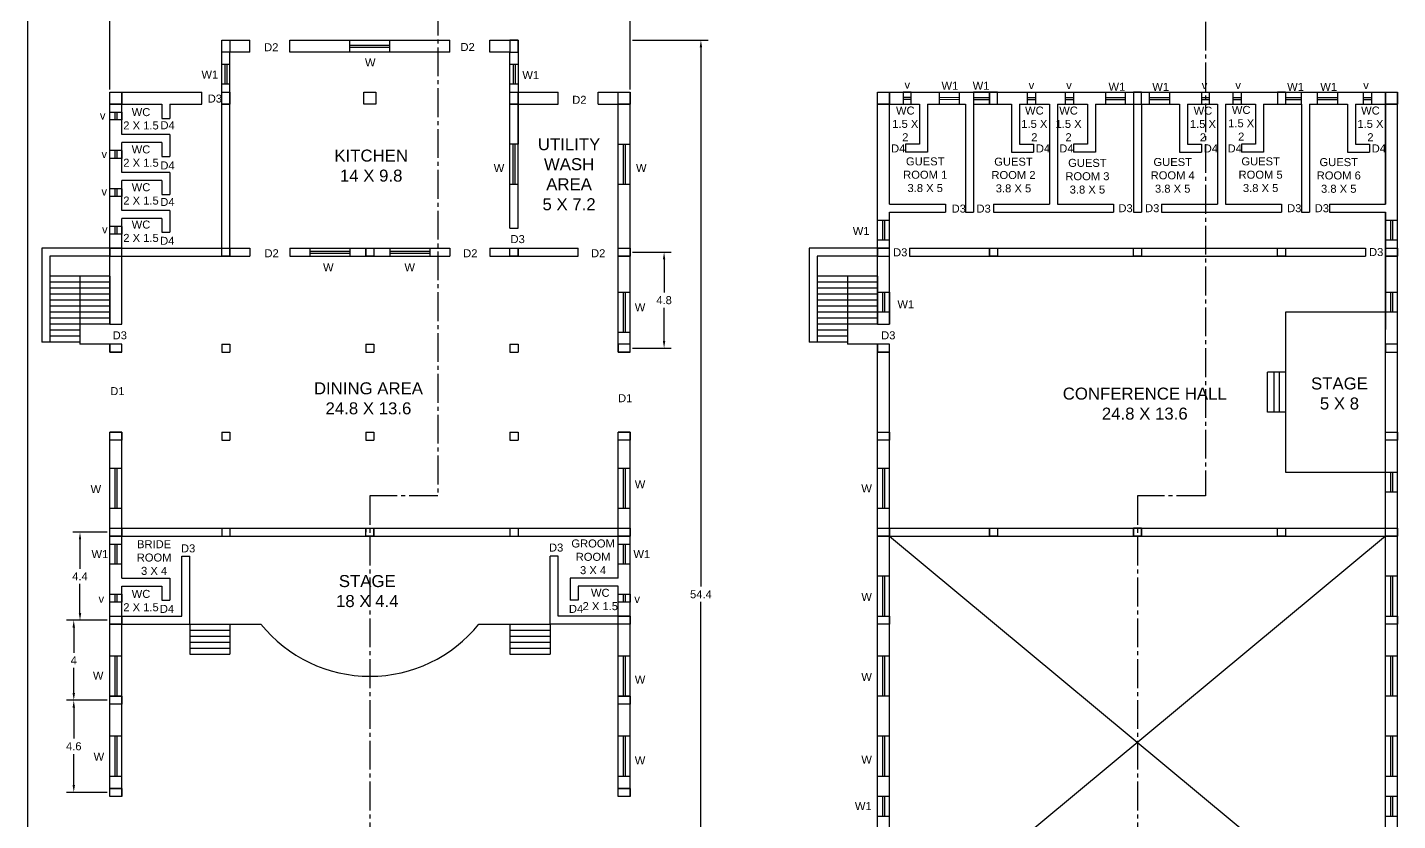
# Model space of a CAD drawing. Header units: centimetres. Extents: x 2.5 to 80.4, y 10.1 to 63.
# Drawn here: x 2.51 to 36.75, y 24.75 to 44.57 of the extents above; entities that cross this region are included whole.
import ezdxf

# ---------------------------------------------------------------- set-up
doc = ezdxf.new("R2010")
doc.units = ezdxf.units.CM
doc.linetypes.add('ACAD_ISO04W100', pattern=[30, 24, -3, 0, -3])
doc.styles.get("Standard").update_dxf_attribs({"font": 'arial.ttf', "height": 0.2})
doc.dimstyles.get("Standard").update_dxf_attribs({"dimtxt": 0.18, "dimasz": 0.18, "dimexe": 0.18, "dimexo": 0.0625, "dimgap": 0.09, "dimtad": 0, "dimtih": 1, "dimtoh": 1, "dimdec": 4, "dimzin": 0, "dimdsep": 46, "dimtxsty": 'Standard', "dimcen": 0.09, "dimadec": 0, "dimazin": 0, "dimtfac": 1, "dimtdec": 4, "dimtofl": 0, "dimtmove": 0, "dimatfit": 3, "dimfxl": 1, "dimtolj": 1, "dimtzin": 0, "dimarcsym": 0})

# ---------------------------------------------------------------- blocks, each defined once
blk = doc.blocks.new('*D17')
at = {"color": 0, "lineweight": -2, "transparency": 16777216}
for p, q in [((17.628, 44.252), (19.517, 44.252)), ((19.337, 44.072), (19.337, 30.594)), ((19.337, 16.732), (19.337, 30.21)), ((17.628, 16.552), (19.517, 16.552))]:
    blk.add_line(p, q, dxfattribs=at)
at = {"color": 0, "transparency": 16777216}
for points in [[(19.307, 44.072), (19.367, 44.072), (19.337, 44.252)], [(19.307, 16.732), (19.367, 16.732), (19.337, 16.552)]]:
    blk.add_solid(points, dxfattribs=at)
at = {"color": 0, "transparency": 16777216, "insert": (19.337, 30.402), "char_height": 0.2, "attachment_point": 5}
blk.add_mtext('\\A1;54.4', dxfattribs=at)
blk = doc.blocks.new('*D18')
at = {"color": 0, "lineweight": -2, "transparency": 16777216}
for p, q in [((4.566, 43.015), (4.566, 46.584)), ((17.566, 43.015), (17.566, 46.584)), ((4.746, 46.404), (10.715, 46.404)), ((17.386, 46.404), (11.417, 46.404))]:
    blk.add_line(p, q, dxfattribs=at)
at = {"color": 0, "transparency": 16777216}
for points in [[(4.746, 46.434), (4.746, 46.374), (4.566, 46.404)], [(17.386, 46.434), (17.386, 46.374), (17.566, 46.404)]]:
    blk.add_solid(points, dxfattribs=at)
at = {"color": 0, "transparency": 16777216, "insert": (11.066, 46.404), "char_height": 0.2, "attachment_point": 5}
blk.add_mtext('\\A1;25.4', dxfattribs=at)
blk = doc.blocks.new('*D26')
at = {"color": 0, "lineweight": -2, "transparency": 16777216}
for p, q in [((4.503, 31.952), (3.641, 31.952)), ((3.821, 31.772), (3.821, 31.042)), ((3.821, 29.932), (3.821, 30.662)), ((4.503, 29.752), (3.641, 29.752))]:
    blk.add_line(p, q, dxfattribs=at)
at = {"color": 0, "transparency": 16777216}
for points in [[(3.791, 31.772), (3.851, 31.772), (3.821, 31.952)], [(3.791, 29.932), (3.851, 29.932), (3.821, 29.752)]]:
    blk.add_solid(points, dxfattribs=at)
at = {"color": 0, "transparency": 16777216, "insert": (3.821, 30.852), "char_height": 0.2, "attachment_point": 5}
blk.add_mtext('\\A1;4.4', dxfattribs=at)
blk = doc.blocks.new('*D27')
at = {"color": 0, "lineweight": -2, "transparency": 16777216}
for p, q in [((4.503, 27.752), (3.485, 27.752)), ((3.665, 27.572), (3.665, 26.794)), ((3.665, 25.632), (3.665, 26.41)), ((4.503, 25.452), (3.485, 25.452))]:
    blk.add_line(p, q, dxfattribs=at)
at = {"color": 0, "transparency": 16777216}
for points in [[(3.635, 27.572), (3.695, 27.572), (3.665, 27.752)], [(3.635, 25.632), (3.695, 25.632), (3.665, 25.452)]]:
    blk.add_solid(points, dxfattribs=at)
at = {"color": 0, "transparency": 16777216, "insert": (3.665, 26.602), "char_height": 0.2, "attachment_point": 5}
blk.add_mtext('\\A1;4.6', dxfattribs=at)
blk = doc.blocks.new('*D28')
at = {"color": 0, "lineweight": -2, "transparency": 16777216}
for p, q in [((4.503, 29.752), (3.485, 29.752)), ((3.665, 29.572), (3.665, 28.942)), ((3.665, 27.932), (3.665, 28.562)), ((4.503, 27.752), (3.485, 27.752))]:
    blk.add_line(p, q, dxfattribs=at)
at = {"color": 0, "transparency": 16777216}
for points in [[(3.635, 29.572), (3.695, 29.572), (3.665, 29.752)], [(3.635, 27.932), (3.695, 27.932), (3.665, 27.752)]]:
    blk.add_solid(points, dxfattribs=at)
at = {"color": 0, "transparency": 16777216, "insert": (3.665, 28.752), "char_height": 0.2, "attachment_point": 5}
blk.add_mtext('\\A1;4', dxfattribs=at)
blk = doc.blocks.new('*D31')
at = {"color": 0, "lineweight": -2, "transparency": 16777216}
for p, q in [((17.628, 38.952), (18.596, 38.952)), ((18.416, 38.772), (18.416, 37.944)), ((18.416, 36.732), (18.416, 37.56)), ((17.628, 36.552), (18.596, 36.552))]:
    blk.add_line(p, q, dxfattribs=at)
at = {"color": 0, "transparency": 16777216}
for points in [[(18.386, 38.772), (18.446, 38.772), (18.416, 38.952)], [(18.386, 36.732), (18.446, 36.732), (18.416, 36.552)]]:
    blk.add_solid(points, dxfattribs=at)
at = {"color": 0, "transparency": 16777216, "insert": (18.416, 37.752), "char_height": 0.2, "attachment_point": 5}
blk.add_mtext('\\A1;4.8', dxfattribs=at)

msp = doc.modelspace()

# ---------------------------------------------------------------- linework, layer by layer
for p, q in [((2.50677, 62.99588), (2.50677, 10.09588)), ((7.36596, 42.9521), (7.36596, 44.2521)), ((7.36596, 44.2521), (8.06596, 44.2521)), ((8.06596, 43.9521), (8.06596, 44.2521)), ((9.06596, 43.9521), (9.06596, 44.2521)), ((9.06596, 44.2521), (13.06596, 44.2521)), ((10.56596, 43.9521), (10.56596, 44.2521)), ((11.56596, 43.9521), (11.56596, 44.2521)), ((13.06596, 43.9521), (13.06596, 44.2521)), ((14.06596, 43.9521), (14.06596, 44.2521)), ((14.06596, 44.2521), (14.76596, 44.2521)), ((14.76596, 44.2521), (14.76596, 42.9521)), ((7.56596, 42.9521), (7.56596, 43.9521)), ((8.06596, 43.9521), (7.56596, 43.9521)), ((13.06596, 43.9521), (9.06596, 43.9521)), ((10.56596, 44.1271), (11.56596, 44.1271)), ((10.56596, 44.0771), (11.56596, 44.0771)), ((14.56596, 43.9521), (14.06596, 43.9521)), ((14.56596, 42.9521), (14.56596, 43.9521)), ((7.36596, 43.6521), (7.56596, 43.6521)), ((7.44096, 43.6521), (7.44096, 43.1521)), ((7.49096, 43.6521), (7.49096, 43.1521)), ((14.56596, 43.6521), (14.76596, 43.6521)), ((14.64096, 43.6521), (14.64096, 43.1521)), ((14.69095, 43.6521), (14.69095, 43.1521)), ((7.56596, 43.1521), (7.36596, 43.1521)), ((14.76596, 43.1521), (14.56596, 43.1521)), ((4.56596, 42.9521), (6.86596, 42.9521)), ((4.56596, 39.0521), (4.56596, 42.9521)), ((4.86596, 41.89739), (4.86596, 42.9521)), ((6.86596, 42.6521), (6.86596, 42.9521)), ((7.36596, 38.8521), (7.36596, 42.9521)), ((7.36596, 42.9521), (7.56596, 42.9521)), ((7.56596, 38.8521), (7.56596, 42.9521)), ((14.56596, 42.9521), (15.76596, 42.9521)), ((14.56596, 39.5521), (14.56596, 42.9521)), ((14.76596, 39.5521), (14.76596, 42.9521)), ((15.76596, 42.6521), (15.76596, 42.9521)), ((16.76596, 42.6521), (16.76596, 42.9521)), ((16.76596, 42.9521), (17.56596, 42.9521)), ((17.26596, 39.0521), (17.26596, 42.9521)), ((17.56596, 39.0521), (17.56596, 42.9521)), ((23.74536, 37.1521), (23.74536, 42.9521)), ((23.74536, 42.9521), (36.74536, 42.9521)), ((24.04536, 40.1521), (24.04536, 42.96307)), ((24.59237, 42.9521), (24.39238, 42.95373)), ((24.39238, 42.95373), (24.39238, 42.6521)), ((24.39248, 42.82791), (24.59237, 42.8271)), ((24.59237, 42.6521), (24.59237, 42.9521)), ((25.29536, 42.6521), (25.29536, 42.9521)), ((25.29536, 42.82425), (25.79536, 42.82222)), ((25.79536, 42.6521), (25.79536, 42.9521)), ((26.14536, 42.82222), (26.54536, 42.82222)), ((27.49536, 42.6521), (27.49536, 42.9521)), ((27.49536, 42.9521), (27.69536, 42.9521)), ((27.49536, 42.82222), (27.69536, 42.82222)), ((27.69536, 42.9521), (27.69536, 42.6521)), ((28.44536, 42.6521), (28.44536, 42.9521)), ((28.44536, 42.82222), (28.64536, 42.82222)), ((28.64536, 42.9521), (28.64536, 42.6521)), ((29.44536, 42.9521), (29.44536, 42.6521)), ((29.44536, 42.82222), (29.94536, 42.82222)), ((29.94536, 42.6521), (29.94536, 42.9521)), ((30.54572, 42.6521), (30.54572, 42.9521)), ((30.54572, 42.82222), (31.04575, 42.82222)), ((31.04575, 42.9521), (31.04575, 42.6521)), ((31.84289, 42.9521), (31.84289, 42.6521)), ((31.84289, 42.82222), (32.0458, 42.82222)), ((32.0458, 42.6521), (32.0458, 42.9521)), ((32.64043, 42.6521), (32.64043, 42.9521)), ((32.64043, 42.82222), (32.83991, 42.82222)), ((32.83991, 42.9521), (32.83991, 42.6521)), ((33.94536, 42.82222), (34.34536, 42.82222)), ((34.34536, 42.6521), (34.34536, 42.9521)), ((34.74482, 42.6521), (34.74482, 42.9521)), ((34.74482, 42.82222), (35.2438, 42.82222)), ((35.2438, 42.9521), (35.2438, 42.6521)), ((35.89364, 42.6521), (35.89364, 42.9521)), ((35.89364, 42.82222), (36.09091, 42.82222)), ((36.09091, 42.9521), (36.09091, 42.6521)), ((36.44536, 42.9521), (36.44536, 40.1521)), ((36.44536, 40.1521), (36.44536, 42.9521)), ((36.74536, 32.0521), (36.74536, 42.9521)), ((4.56596, 42.6521), (5.86596, 42.6521)), ((4.86596, 42.6521), (5.86596, 42.6521)), ((5.86596, 42.6521), (5.86596, 42.29739)), ((6.06596, 42.6521), (6.06596, 42.29739)), ((6.06596, 42.6521), (6.86596, 42.6521)), ((7.36596, 42.6521), (7.56596, 42.6521)), ((14.56596, 42.6521), (15.76596, 42.6521)), ((14.76596, 42.6521), (14.76596, 41.6521)), ((16.76596, 42.6521), (17.56596, 42.6521)), ((23.74536, 42.6521), (24.79536, 42.6521)), ((24.39228, 42.77792), (24.59237, 42.7771)), ((24.79536, 42.6521), (24.79536, 41.6521)), ((24.99536, 42.6521), (24.99536, 41.4521)), ((24.99536, 42.6521), (25.94536, 42.6521)), ((25.29536, 42.77425), (25.79516, 42.77222)), ((25.94536, 42.6521), (25.94536, 39.9521)), ((26.14536, 42.77222), (26.54536, 42.77222)), ((26.14536, 42.6521), (26.14536, 39.9521)), ((26.14536, 42.6521), (27.09536, 42.6521)), ((27.09536, 42.6521), (27.09536, 41.4521)), ((27.29536, 42.6521), (27.29536, 41.6521)), ((27.29536, 42.6521), (28.04536, 42.6521)), ((27.49536, 42.77222), (27.69536, 42.77222)), ((28.04536, 42.6521), (28.04536, 40.1521)), ((28.24536, 42.6521), (28.24536, 40.1521)), ((28.24536, 42.6521), (28.99536, 42.6521)), ((28.44536, 42.77222), (28.64536, 42.77222)), ((28.99536, 42.6521), (28.99536, 41.6521)), ((29.19536, 42.6521), (29.19536, 41.4521)), ((29.19536, 42.6521), (30.14536, 42.6521)), ((29.44536, 42.77222), (29.94536, 42.77222)), ((30.14536, 42.6521), (30.14536, 39.9521)), ((30.34536, 42.6521), (30.34536, 39.9521)), ((30.34536, 42.6521), (31.29536, 42.6521)), ((30.54572, 42.77222), (31.04575, 42.77222)), ((31.29536, 42.6521), (31.29536, 41.4521)), ((31.49536, 42.6521), (31.49536, 41.6521)), ((31.49536, 42.6521), (32.24536, 42.6521)), ((31.84289, 42.77222), (32.0458, 42.77222)), ((32.24536, 42.6521), (32.24536, 40.1521)), ((32.44536, 42.6521), (32.44536, 40.1521)), ((32.44536, 42.6521), (33.19536, 42.6521)), ((32.64043, 42.77222), (32.83991, 42.77222)), ((33.19536, 42.6521), (33.19536, 41.6521)), ((33.39536, 42.6521), (33.39536, 41.4521)), ((33.39536, 42.6521), (34.34536, 42.6521)), ((33.94536, 42.77222), (34.34536, 42.77222)), ((34.34536, 42.6521), (34.34536, 39.9521)), ((34.54536, 42.6521), (34.54536, 39.9521)), ((34.54536, 42.6521), (35.49536, 42.6521)), ((34.74482, 42.77222), (35.2438, 42.77222)), ((35.49536, 42.6521), (35.49536, 41.4521)), ((35.69536, 42.6521), (35.69536, 41.6521)), ((35.69536, 42.6521), (36.74536, 42.6521)), ((35.89364, 42.77222), (36.09091, 42.77222)), ((4.56596, 42.4521), (4.86596, 42.4521)), ((4.86596, 42.25643), (4.56596, 42.25643)), ((4.69096, 42.4521), (4.69096, 42.25643)), ((4.74096, 42.4521), (4.74096, 42.25643)), ((4.86596, 42.4521), (4.86596, 42.25643)), ((5.86596, 42.29739), (6.06596, 42.29739)), ((6.06596, 41.89739), (4.86596, 41.89739)), ((6.06596, 41.89739), (6.06596, 41.34739)), ((4.86596, 41.49319), (4.56596, 41.49319)), ((4.69096, 41.49319), (4.69096, 41.29752)), ((4.74096, 41.49319), (4.74096, 41.29752)), ((5.86596, 41.69739), (4.86596, 41.69739)), ((4.86596, 40.94739), (4.86596, 41.69739)), ((4.86596, 41.49319), (4.86596, 41.29752)), ((5.86596, 41.69739), (5.86596, 41.34739)), ((14.76596, 41.6521), (14.56596, 41.6521)), ((14.64256, 40.65207), (14.64096, 41.65206)), ((14.69256, 40.65215), (14.69095, 41.65214)), ((17.26596, 41.65211), (17.56596, 41.65211)), ((17.39096, 41.65211), (17.39096, 40.65211)), ((17.44096, 41.65211), (17.44096, 40.65211)), ((24.79536, 41.6521), (24.44536, 41.6521)), ((24.44536, 41.6521), (24.44536, 41.4521)), ((24.99536, 41.4521), (24.44536, 41.4521)), ((27.09536, 41.4521), (27.64536, 41.4521)), ((27.29536, 41.6521), (27.64536, 41.6521)), ((27.64536, 41.6521), (27.64536, 41.4521)), ((28.99536, 41.6521), (28.64536, 41.6521)), ((28.64536, 41.6521), (28.64536, 41.4521)), ((29.19536, 41.4521), (28.64536, 41.4521)), ((31.29536, 41.4521), (31.84536, 41.4521)), ((31.49536, 41.6521), (31.84536, 41.6521)), ((31.84536, 41.6521), (31.84536, 41.4521)), ((33.19536, 41.6521), (32.84536, 41.6521)), ((32.84536, 41.6521), (32.84536, 41.4521)), ((33.39536, 41.4521), (32.84536, 41.4521)), ((35.49536, 41.4521), (36.04536, 41.4521)), ((35.69536, 41.6521), (36.04536, 41.6521)), ((36.04536, 41.6521), (36.04536, 41.4521)), ((4.86596, 41.29752), (4.56596, 41.29752)), ((5.86596, 41.34739), (6.06596, 41.34739)), ((6.06596, 40.94739), (4.86596, 40.94739)), ((5.86596, 40.74739), (4.86596, 40.74739)), ((4.86596, 39.99739), (4.86596, 40.74739)), ((5.86596, 40.74739), (5.86596, 40.39739)), ((6.06596, 40.94739), (6.06596, 40.39739)), ((4.86596, 40.53991), (4.56596, 40.53991)), ((4.69096, 40.53991), (4.69096, 40.34423)), ((4.74096, 40.53991), (4.74096, 40.34423)), ((4.86596, 40.53991), (4.86596, 40.34423)), ((14.56916, 40.65211), (14.76596, 40.65211)), ((17.26596, 40.65211), (17.56596, 40.65211)), ((4.86596, 40.34423), (4.56596, 40.34423)), ((5.86596, 40.39739), (6.06596, 40.39739)), ((24.04536, 40.1521), (25.44536, 40.1521)), ((25.44536, 40.1521), (25.44536, 39.9521)), ((26.64536, 40.1521), (26.64536, 39.9521)), ((26.64536, 40.1521), (28.04536, 40.1521)), ((28.24536, 40.1521), (29.64536, 40.1521)), ((29.64536, 40.1521), (29.64536, 39.9521)), ((30.34536, 40.1521), (30.34536, 40.1521)), ((30.84536, 40.1521), (32.24536, 40.1521)), ((30.84536, 40.1521), (30.84536, 39.9521)), ((32.44536, 40.1521), (33.84536, 40.1521)), ((33.84536, 40.1521), (33.84536, 39.9521)), ((35.04536, 40.1521), (36.44536, 40.1521)), ((35.04536, 40.1521), (35.04536, 39.9521)), ((6.06596, 39.99739), (4.86596, 39.99739)), ((4.86596, 39.0521), (4.86596, 39.79739)), ((5.86596, 39.79739), (4.86596, 39.79739)), ((5.86596, 39.79739), (5.86596, 39.4521)), ((6.06596, 39.99739), (6.06596, 39.4521)), ((23.74536, 39.75549), (24.04536, 39.75549)), ((23.87036, 39.75549), (23.87036, 39.25549)), ((23.92036, 39.75549), (23.92036, 39.25549)), ((24.04536, 37.1521), (24.04536, 39.9521)), ((24.04536, 39.9521), (25.44536, 39.9521)), ((25.94536, 39.9521), (26.14536, 39.9521)), ((26.64536, 39.9521), (29.64536, 39.9521)), ((30.14536, 39.9521), (30.34536, 39.9521)), ((30.84536, 39.9521), (33.84536, 39.9521)), ((34.34536, 39.9521), (34.54536, 39.9521)), ((35.04536, 39.9521), (36.44536, 39.9521)), ((36.44536, 32.0521), (36.44536, 39.9521)), ((36.44536, 39.9521), (36.44536, 37.02234)), ((36.44536, 39.75549), (36.74536, 39.75549)), ((36.57036, 39.75549), (36.57036, 39.25549)), ((36.62036, 39.75549), (36.62036, 39.25549)), ((4.86596, 39.59473), (4.56596, 39.59473)), ((4.86596, 39.39906), (4.56596, 39.39906)), ((4.69096, 39.59473), (4.69096, 39.39906)), ((4.74096, 39.59473), (4.74096, 39.39906)), ((4.86596, 39.59473), (4.86596, 39.39906)), ((5.86596, 39.4521), (6.06596, 39.4521)), ((14.56596, 39.5521), (14.76596, 39.5521)), ((4.56596, 39.0521), (2.86596, 39.0521)), ((2.86596, 39.0521), (2.86596, 36.7021)), ((4.56596, 39.0521), (8.06596, 39.0521)), ((4.56596, 37.1521), (4.56596, 39.0521)), ((4.86596, 37.1521), (4.86596, 39.0521)), ((8.06596, 39.0521), (8.06596, 38.8521)), ((9.06596, 39.0521), (9.06596, 38.8521)), ((9.06596, 39.0521), (13.06596, 39.0521)), ((9.56596, 39.0521), (9.56596, 38.8521)), ((10.56596, 39.0521), (10.56596, 38.8521)), ((10.96596, 39.0521), (10.96596, 38.8521)), ((11.16596, 39.0521), (11.16596, 38.8521)), ((11.56596, 39.0521), (11.56596, 38.8521)), ((12.56596, 39.0521), (12.56596, 38.8521)), ((13.06596, 39.0521), (13.06596, 38.8521)), ((14.06596, 39.0521), (14.06596, 38.8521)), ((14.06596, 39.0521), (16.26596, 39.0521)), ((14.56596, 38.8521), (14.56596, 39.0521)), ((14.76596, 38.8521), (14.76596, 39.0521)), ((16.26596, 38.8521), (16.26596, 39.0521)), ((17.26596, 36.4521), (17.26596, 39.0521)), ((17.26596, 39.0521), (17.56596, 39.0521)), ((17.56596, 36.4521), (17.56596, 39.0521)), ((23.74536, 39.0521), (22.04536, 39.0521)), ((22.04536, 39.0521), (22.04536, 36.7021)), ((24.04536, 39.25549), (23.74536, 39.25549)), ((23.74536, 39.0521), (24.04536, 39.0521)), ((23.74536, 37.1521), (23.74536, 39.0521)), ((24.04536, 39.0521), (24.04536, 39.25549)), ((24.04536, 37.1521), (24.04536, 39.0521)), ((24.54536, 39.0521), (24.54536, 38.8521)), ((24.54536, 39.0521), (35.94536, 39.0521)), ((26.54536, 39.0521), (26.54536, 38.8521)), ((26.74536, 39.0521), (26.74536, 38.8521)), ((30.14536, 38.8521), (30.14536, 39.0521)), ((30.14536, 39.0521), (30.34536, 39.0521)), ((30.34536, 39.0521), (30.34537, 38.8521)), ((35.94536, 39.0521), (35.94536, 38.8521)), ((36.74536, 39.25549), (36.44536, 39.25549)), ((36.44536, 39.0521), (36.74536, 39.0521)), ((4.56596, 38.8521), (3.06596, 38.8521)), ((3.06596, 38.8521), (3.06596, 36.7021)), ((4.56596, 38.8521), (8.06596, 38.8521)), ((4.56596, 38.8521), (4.56596, 38.8521)), ((9.06596, 38.8521), (13.06596, 38.8521)), ((9.56596, 38.9771), (10.56596, 38.9771)), ((9.56596, 38.9271), (10.56596, 38.9271)), ((11.56596, 38.9771), (12.56596, 38.9771)), ((11.56596, 38.9271), (12.56596, 38.9271)), ((14.06596, 38.8521), (16.26596, 38.8521)), ((17.26596, 38.8521), (17.56596, 38.8521)), ((23.74536, 38.8521), (22.24536, 38.8521)), ((22.24536, 38.8521), (22.24536, 36.7021)), ((23.74536, 38.8521), (24.04536, 38.8521)), ((23.74536, 38.8521), (23.74536, 38.8521)), ((24.54536, 38.8521), (35.94536, 38.8521)), ((36.44536, 38.8521), (36.74536, 38.8521)), ((4.56596, 38.3521), (3.06596, 38.3521)), ((3.81596, 38.3521), (3.81596, 36.7021)), ((4.56596, 38.3521), (4.56596, 37.1521)), ((23.74536, 38.3521), (22.24536, 38.3521)), ((22.99536, 38.3521), (22.99536, 36.7021)), ((23.74536, 38.3521), (23.74536, 37.1521)), ((4.56596, 38.2021), (3.06596, 38.2021)), ((4.56596, 38.0521), (3.06596, 38.0521)), ((23.74536, 38.2021), (22.24536, 38.2021)), ((23.74536, 38.0521), (22.24536, 38.0521)), ((4.56596, 37.9021), (3.06596, 37.9021)), ((4.56596, 37.7521), (3.06596, 37.7521)), ((17.26596, 37.9521), (17.56596, 37.9521)), ((17.39096, 37.9521), (17.39096, 36.9521)), ((17.44096, 37.9521), (17.44096, 36.9521)), ((23.74536, 37.9021), (22.24536, 37.9021)), ((23.74536, 37.7521), (22.24536, 37.7521)), ((23.74536, 37.9521), (24.04536, 37.9521)), ((23.87036, 37.9521), (23.87036, 37.4521)), ((23.92036, 37.9521), (23.92036, 37.4521)), ((24.04536, 37.9521), (24.04536, 37.1521)), ((36.44536, 37.9521), (36.74536, 37.9521)), ((36.57036, 37.9521), (36.57036, 37.4521)), ((36.62036, 37.9521), (36.62036, 37.4521)), ((4.56596, 37.6021), (3.06596, 37.6021)), ((4.56596, 37.4521), (3.06596, 37.4521)), ((23.74536, 37.6021), (22.24536, 37.6021)), ((23.74536, 37.4521), (22.24536, 37.4521)), ((24.04536, 37.4521), (23.74536, 37.4521)), ((36.74536, 37.4521), (33.94536, 37.4521)), ((33.94536, 37.4521), (33.94536, 33.4521)), ((36.74536, 37.4521), (36.44536, 37.4521)), ((4.56596, 37.3021), (3.06596, 37.3021)), ((4.56596, 37.1521), (3.06596, 37.1521)), ((3.81596, 37.0021), (3.06596, 37.0021)), ((4.56596, 37.1521), (4.86596, 37.1521)), ((23.74536, 37.3021), (22.24536, 37.3021)), ((23.74536, 37.1521), (22.24536, 37.1521)), ((22.99536, 37.0021), (22.24536, 37.0021)), ((23.74536, 37.1521), (24.04536, 37.1521)), ((3.81596, 36.7021), (2.86596, 36.7021)), ((3.81596, 36.8521), (3.06596, 36.8521)), ((3.81596, 36.7021), (3.81596, 36.6521)), ((4.56596, 36.6521), (3.81596, 36.6521)), ((4.56596, 36.4521), (4.56596, 36.6521)), ((4.86596, 36.4521), (4.86596, 36.6521)), ((17.26596, 36.9521), (17.56596, 36.9521)), ((22.99536, 36.7021), (22.04536, 36.7021)), ((22.99536, 36.8521), (22.24536, 36.8521)), ((22.99536, 36.7021), (22.99536, 36.6521)), ((23.74536, 36.6521), (22.99536, 36.6521)), ((23.74536, 32.0521), (23.74536, 36.6521)), ((23.74536, 36.4521), (23.74536, 36.6521)), ((24.04536, 32.0521), (24.04536, 36.6521)), ((24.04536, 36.4521), (24.04536, 36.6521)), ((4.86596, 36.4521), (4.56596, 36.4521)), ((17.56596, 36.4521), (17.26596, 36.4521)), ((24.04536, 36.4521), (23.74536, 36.4521)), ((33.94536, 35.9521), (33.49847, 35.9521)), ((33.49847, 34.9521), (33.49847, 35.9521)), ((33.64882, 35.9521), (33.64882, 34.9521)), ((33.79536, 34.9521), (33.79536, 35.9521)), ((33.94536, 34.9521), (33.49847, 34.9521)), ((4.56596, 32.0521), (4.56596, 34.4521)), ((4.86596, 34.4521), (4.56596, 34.4521)), ((4.86596, 32.0521), (4.86596, 34.4521)), ((17.26596, 32.0521), (17.26596, 34.4521)), ((17.56596, 34.4521), (17.26596, 34.4521)), ((17.56596, 32.0521), (17.56596, 34.4521)), ((4.56596, 33.5521), (4.86596, 33.5521)), ((4.69096, 33.5521), (4.69096, 32.5521)), ((4.74096, 33.5521), (4.74096, 32.5521)), ((17.26596, 33.5521), (17.56596, 33.5521)), ((17.39096, 33.5521), (17.39096, 32.5521)), ((17.44096, 33.5521), (17.44096, 32.5521)), ((23.74536, 33.5521), (24.04536, 33.5521)), ((23.87036, 33.5521), (23.87036, 32.5521)), ((23.92036, 33.5521), (23.92036, 32.5521)), ((33.94536, 33.4521), (36.74536, 33.4521)), ((36.44536, 33.4521), (36.74536, 33.4521)), ((36.57036, 33.4521), (36.57036, 32.9521)), ((36.62036, 33.4521), (36.62036, 32.9521)), ((36.74536, 32.9521), (36.44536, 32.9521)), ((4.56596, 32.5521), (4.86596, 32.5521)), ((17.26596, 32.5521), (17.56596, 32.5521)), ((23.74536, 32.5521), (24.04536, 32.5521)), ((4.56596, 32.0521), (17.56596, 32.0521)), ((4.56596, 25.3521), (4.56596, 32.0521)), ((4.56596, 31.8521), (17.56596, 31.8521)), ((4.86596, 30.8021), (4.86596, 32.0521)), ((10.96596, 31.8521), (10.96596, 32.0521)), ((11.16596, 31.8521), (11.16596, 32.0521)), ((17.26596, 30.8021), (17.26596, 32.0521)), ((17.56596, 25.3521), (17.56596, 32.0521)), ((23.74536, 25.3521), (23.74536, 32.0521)), ((23.74536, 32.0521), (36.74536, 32.0521)), ((23.74536, 31.8521), (36.74536, 31.8521)), ((24.04536, 25.3521), (24.04536, 32.0521)), ((24.04536, 31.8521), (36.44536, 21.5521)), ((36.44536, 31.8521), (24.04536, 21.5521)), ((26.54536, 32.0521), (26.54536, 31.8521)), ((26.74536, 32.0521), (26.74536, 31.8521)), ((30.14536, 32.0521), (30.14536, 31.8521)), ((30.3454, 32.0521), (30.14536, 32.0521)), ((30.14536, 31.8521), (30.3454, 31.8521)), ((30.3454, 31.8521), (30.3454, 32.0521)), ((36.44536, 25.3521), (36.44536, 32.0521)), ((36.74536, 25.3521), (36.74536, 32.0521)), ((4.56596, 31.6521), (4.86596, 31.6521)), ((4.69096, 31.6521), (4.69096, 31.1521)), ((4.74096, 31.6521), (4.74096, 31.1521)), ((17.26596, 31.6521), (17.56596, 31.6521)), ((17.39096, 31.6521), (17.39096, 31.1521)), ((17.44096, 31.6521), (17.44096, 31.1521)), ((6.36596, 29.8521), (6.36596, 31.3521)), ((6.36596, 31.3521), (6.56596, 31.3521)), ((6.56596, 29.6521), (6.56596, 31.3521)), ((15.56596, 29.6521), (15.56596, 31.3521)), ((15.76596, 31.3521), (15.56596, 31.3521)), ((15.76596, 29.8521), (15.76596, 31.3521)), ((4.86596, 31.1521), (4.56596, 31.1521)), ((17.56596, 31.1521), (17.26596, 31.1521)), ((24.04536, 30.8521), (23.74536, 30.8521)), ((23.87036, 30.8521), (23.87036, 29.8521)), ((23.92036, 30.8521), (23.92036, 29.8521)), ((36.74536, 30.8521), (36.44536, 30.8521)), ((36.57036, 30.8521), (36.57036, 29.8521)), ((36.62036, 30.8521), (36.62036, 29.8521)), ((4.86596, 30.8021), (6.06596, 30.8021)), ((4.86596, 25.3521), (4.86596, 30.6021)), ((4.86596, 29.8521), (4.86596, 30.6021)), ((4.86596, 30.6021), (5.86596, 30.6021)), ((5.86596, 30.6021), (5.86596, 30.2521)), ((6.06596, 30.8021), (6.06596, 30.2521)), ((17.26596, 30.8021), (16.06596, 30.8021)), ((16.06596, 30.8021), (16.06596, 30.2521)), ((17.26596, 30.6021), (16.26596, 30.6021)), ((16.26596, 30.6021), (16.26596, 30.2521)), ((17.26596, 25.3521), (17.26596, 30.6021)), ((17.26596, 29.8521), (17.26596, 30.6021)), ((4.56596, 30.40183), (4.86596, 30.40183)), ((4.86596, 30.20616), (4.56596, 30.20616)), ((4.69096, 30.40183), (4.69096, 30.20616)), ((4.74096, 30.40183), (4.74096, 30.20616)), ((4.86596, 30.40183), (4.86596, 30.20616)), ((5.86596, 30.2521), (6.06596, 30.2521)), ((16.26596, 30.2521), (16.06596, 30.2521)), ((17.26596, 30.40183), (17.56596, 30.40183)), ((17.56596, 30.20616), (17.26596, 30.20616)), ((17.39096, 30.40183), (17.39096, 30.20616)), ((17.44096, 30.40183), (17.44096, 30.20616)), ((17.56596, 30.40183), (17.56596, 30.20616)), ((4.56596, 29.8521), (6.36596, 29.8521)), ((17.56596, 29.8521), (15.76596, 29.8521)), ((23.74536, 29.8521), (24.04536, 29.8521)), ((36.44536, 29.8521), (36.74536, 29.8521)), ((4.56596, 29.6521), (6.56596, 29.6521)), ((6.56596, 29.6521), (8.34382, 29.6521)), ((6.56596, 29.6521), (6.56596, 28.9021)), ((6.56596, 29.5021), (7.56596, 29.5021)), ((7.56596, 29.6521), (7.56596, 28.9021)), ((13.78809, 29.6521), (15.56596, 29.6521)), ((14.56596, 29.6521), (14.56596, 28.9021)), ((14.56596, 29.5021), (15.56596, 29.5021)), ((17.56596, 29.6521), (15.56596, 29.6521)), ((15.56596, 29.6521), (15.56596, 28.9021)), ((6.56596, 29.3521), (7.56596, 29.3521)), ((6.56596, 29.2021), (7.56596, 29.2021)), ((14.56596, 29.3521), (15.56596, 29.3521)), ((14.56596, 29.2021), (15.56596, 29.2021)), ((4.86596, 28.8521), (4.56596, 28.8521)), ((4.69096, 28.8521), (4.69096, 27.8521)), ((4.74096, 28.8521), (4.74096, 27.8521)), ((6.56596, 29.0521), (7.56596, 29.0521)), ((6.56596, 28.9021), (7.56596, 28.9021)), ((14.56596, 29.0521), (15.56596, 29.0521)), ((14.56596, 28.9021), (15.56596, 28.9021)), ((17.56596, 28.8521), (17.26596, 28.8521)), ((17.39096, 28.8521), (17.39096, 27.8521)), ((17.44096, 28.8521), (17.44096, 27.8521)), ((24.04536, 28.8521), (23.74536, 28.8521)), ((23.87036, 28.8521), (23.87036, 27.8521)), ((23.92036, 28.8521), (23.92036, 27.8521)), ((36.74536, 28.8521), (36.44536, 28.8521)), ((36.57036, 28.8521), (36.57036, 27.8521)), ((36.62036, 28.8521), (36.62036, 27.8521)), ((4.86596, 27.8521), (4.56596, 27.8521)), ((17.56596, 27.8521), (17.26596, 27.8521)), ((24.04536, 27.8521), (23.74536, 27.8521)), ((36.74536, 27.8521), (36.44536, 27.8521)), ((4.86596, 26.8521), (4.56596, 26.8521)), ((4.69096, 26.8521), (4.69096, 25.8521)), ((4.74096, 26.8521), (4.74096, 25.8521)), ((17.56596, 26.8521), (17.26596, 26.8521)), ((17.39096, 26.8521), (17.39096, 25.8521)), ((17.44096, 26.8521), (17.44096, 25.8521)), ((24.04536, 26.8521), (23.74536, 26.8521)), ((23.87036, 26.8521), (23.87036, 25.8521)), ((23.92036, 26.8521), (23.92036, 25.8521)), ((36.74536, 26.8521), (36.44536, 26.8521)), ((36.57036, 26.8521), (36.57036, 25.8521)), ((36.62036, 26.8521), (36.62036, 25.8521)), ((4.86596, 25.8521), (4.56596, 25.8521)), ((17.56596, 25.8521), (17.26596, 25.8521)), ((24.04536, 25.8521), (23.74536, 25.8521)), ((36.74536, 25.8521), (36.44536, 25.8521)), ((4.86596, 25.5521), (4.56596, 25.5521)), ((4.86596, 25.3521), (4.56596, 25.3521)), ((17.56596, 25.5521), (17.26596, 25.5521)), ((17.56596, 25.3521), (17.26596, 25.3521)), ((17.56596, 25.3521), (17.26596, 25.3521)), ((23.74536, 16.5521), (23.74536, 25.3521)), ((24.04536, 25.3521), (23.74536, 25.3521)), ((23.87036, 25.3521), (23.87036, 24.8521)), ((23.92036, 25.3521), (23.92036, 24.8521)), ((24.04536, 16.5521), (24.04536, 25.3521)), ((36.44536, 16.5521), (36.44536, 25.3521)), ((36.74536, 25.3521), (36.44536, 25.3521)), ((36.57036, 25.3521), (36.57036, 24.8521)), ((36.62036, 25.3521), (36.62036, 24.8521)), ((36.74536, 16.5521), (36.74536, 25.3521)), ((24.04536, 24.8521), (23.74536, 24.8521)), ((36.74536, 24.8521), (36.44536, 24.8521))]:
    msp.add_line(p, q)
at = {"linetype": 'ACAD_ISO04W100', "ltscale": 0.03}
for p, q in [((31.94435, 45.73213), (31.94435, 32.85992)), ((12.76494, 45.08923), (12.76494, 32.85992)), ((11.06596, 32.85992), (11.06596, 22.78277)), ((12.76494, 32.85992), (11.06596, 32.85992)), ((30.24536, 32.85992), (30.24536, 22.78277)), ((31.94435, 32.85992), (30.24536, 32.85992))]:
    msp.add_line(p, q, dxfattribs=at)
at = {"color": 1}
for p, q in [((33.94536, 42.9521), (33.74536, 42.9521)), ((33.74536, 42.9521), (33.74536, 42.6521)), ((33.94536, 42.9521), (33.94536, 42.6521)), ((33.74536, 42.6521), (33.94536, 42.6521)), ((4.86596, 39.0521), (4.56596, 39.0521)), ((4.56596, 39.0521), (4.56596, 38.8521)), ((4.86596, 38.8521), (4.86596, 39.0521)), ((7.36596, 39.0521), (7.56596, 39.0521)), ((7.36596, 38.8521), (7.36596, 39.0521)), ((7.56596, 39.0521), (7.56596, 38.8521)), ((24.04536, 39.0521), (23.74536, 39.0521)), ((23.74536, 39.0521), (23.74536, 38.8521)), ((24.04536, 38.8521), (24.04536, 39.0521)), ((33.74536, 38.8521), (33.74536, 39.0521)), ((33.74536, 39.0521), (33.94536, 39.0521)), ((33.94536, 39.0521), (33.94536, 38.8521)), ((4.56596, 38.8521), (4.86596, 38.8521)), ((7.56596, 38.8521), (7.36596, 38.8521)), ((23.74536, 38.8521), (24.04536, 38.8521)), ((33.94536, 38.8521), (33.74536, 38.8521)), ((7.36596, 36.6521), (7.36596, 36.4521)), ((7.36596, 36.6521), (7.56596, 36.6521)), ((7.56596, 36.6521), (7.56596, 36.4521)), ((10.96596, 36.6521), (10.96596, 36.4521)), ((10.96596, 36.6521), (11.16596, 36.6521)), ((11.16596, 36.6521), (11.16596, 36.4521)), ((14.56596, 36.6521), (14.56596, 36.4521)), ((14.56596, 36.6521), (14.76596, 36.6521)), ((14.76596, 36.6521), (14.76596, 36.4521)), ((7.36596, 36.4521), (7.56596, 36.4521)), ((10.96596, 36.4521), (11.16596, 36.4521)), ((14.56596, 36.4521), (14.76596, 36.4521)), ((7.36596, 34.4521), (7.56596, 34.4521)), ((7.36596, 34.4521), (7.36596, 34.25301)), ((7.36596, 34.25301), (7.56596, 34.25301)), ((7.56596, 34.4521), (7.56596, 34.25301)), ((10.96596, 34.4521), (11.16596, 34.4521)), ((10.96596, 34.4521), (10.96596, 34.25301)), ((10.96596, 34.25301), (11.16596, 34.25301)), ((11.16596, 34.4521), (11.16596, 34.25301)), ((14.56596, 34.4521), (14.56596, 34.25301)), ((14.56596, 34.4521), (14.76596, 34.4521)), ((14.56596, 34.25301), (14.76596, 34.25301)), ((14.76596, 34.4521), (14.76596, 34.25301)), ((7.36596, 32.0521), (7.36596, 31.8521)), ((7.56596, 32.0521), (7.56596, 31.8521)), ((10.96596, 32.0521), (10.96596, 31.9521)), ((14.56596, 32.0521), (14.56596, 31.8521)), ((14.76596, 32.0521), (14.76596, 31.8521))]:
    msp.add_line(p, q, dxfattribs=at)
for points in [[(7.36596, 44.2521), (7.56596, 44.2521), (7.56596, 43.9521), (7.36596, 43.9521)], [(14.56596, 43.9521), (14.76596, 43.9521), (14.76596, 44.2521), (14.56596, 44.2521)], [(4.56596, 42.9521), (4.86596, 42.9521), (4.86596, 42.6521), (4.56596, 42.6521)], [(7.36596, 42.9521), (7.56596, 42.9521), (7.56596, 42.6521), (7.36596, 42.6521)], [(10.91596, 42.9521), (11.21596, 42.9521), (11.21596, 42.6521), (10.91596, 42.6521)], [(14.56596, 42.9521), (14.76596, 42.9521), (14.76596, 42.6521), (14.56596, 42.6521)], [(17.26596, 42.9521), (17.56596, 42.9521), (17.56596, 42.6521), (17.26596, 42.6521)], [(23.74536, 42.9521), (24.04536, 42.9521), (24.04536, 42.6521), (23.74536, 42.6521)], [(26.74536, 42.9521), (26.54536, 42.9521), (26.54536, 42.6521), (26.74536, 42.6521)], [(30.14536, 42.6521), (30.34536, 42.6521), (30.34536, 42.9521), (30.14536, 42.9521)], [(36.44536, 42.9521), (36.74536, 42.9521), (36.74536, 42.6521), (36.44536, 42.6521)], [(10.96596, 39.0521), (11.16596, 39.0521), (11.16596, 38.8521), (10.96596, 38.8521)], [(14.56596, 39.0521), (14.76596, 39.0521), (14.76596, 38.8521), (14.56596, 38.8521)], [(17.26596, 39.0521), (17.56596, 39.0521), (17.56596, 38.8521), (17.26596, 38.8521)], [(26.54536, 39.0521), (26.74536, 39.0521), (26.74536, 38.8521), (26.54536, 38.8521)], [(30.14536, 39.0521), (30.34537, 39.0521), (30.34537, 38.8521), (30.14536, 38.8521)], [(36.44536, 39.0521), (36.74536, 39.0521), (36.74536, 38.8521), (36.44536, 38.8521)], [(4.56596, 36.4521), (4.86596, 36.4521), (4.86596, 36.6521), (4.56596, 36.6521)], [(17.26596, 36.4521), (17.56596, 36.4521), (17.56596, 36.6521), (17.26596, 36.6521)], [(23.74536, 36.4521), (24.04536, 36.4521), (24.04536, 36.6521), (23.74536, 36.6521)], [(36.44536, 36.4521), (36.74536, 36.4521), (36.74536, 36.6521), (36.44536, 36.6521)], [(4.56596, 34.4521), (4.86596, 34.4521), (4.86596, 34.25301), (4.56596, 34.25301)], [(17.26596, 34.4521), (17.56596, 34.4521), (17.56596, 34.25445), (17.26596, 34.25445)], [(23.74536, 34.4521), (24.04536, 34.4521), (24.04536, 34.25445), (23.74536, 34.25445)], [(36.44536, 34.4521), (36.74536, 34.4521), (36.74536, 34.25445), (36.44536, 34.25445)], [(4.56596, 32.0521), (4.86596, 32.0521), (4.86596, 31.8521), (4.56596, 31.8521)], [(10.96596, 32.0521), (11.16596, 32.0521), (11.16596, 31.8521), (10.96596, 31.8521)], [(17.26596, 32.0521), (17.56596, 32.0521), (17.56596, 31.8521), (17.26596, 31.8521)], [(23.74536, 32.0521), (24.04536, 32.0521), (24.04536, 31.8521), (23.74536, 31.8521)], [(26.54536, 32.0521), (26.74536, 32.0521), (26.74536, 31.8521), (26.54536, 31.8521)], [(30.14536, 32.0521), (30.3454, 32.0521), (30.3454, 31.8521), (30.14536, 31.8521)], [(33.74536, 32.0521), (33.94536, 32.0521), (33.94536, 31.8521), (33.74536, 31.8521)], [(36.44536, 32.0521), (36.74536, 32.0521), (36.74536, 31.8521), (36.44536, 31.8521)], [(4.56596, 29.8521), (4.86596, 29.8521), (4.86596, 29.6521), (4.56596, 29.6521)], [(17.26596, 29.8521), (17.56596, 29.8521), (17.56596, 29.6521), (17.26596, 29.6521)], [(23.74536, 29.8521), (24.04536, 29.8521), (24.04536, 29.6521), (23.74536, 29.6521)], [(36.44536, 29.8521), (36.74536, 29.8521), (36.74536, 29.6521), (36.44536, 29.6521)], [(4.56596, 27.8521), (4.86596, 27.8521), (4.86596, 27.6521), (4.56596, 27.6521)], [(17.26596, 27.8521), (17.56596, 27.8521), (17.56596, 27.6521), (17.26596, 27.6521)], [(4.56596, 25.5521), (4.86596, 25.5521), (4.86596, 25.3521), (4.56596, 25.3521)], [(17.26596, 25.5521), (17.56596, 25.5521), (17.56596, 25.3521), (17.26596, 25.3521)]]:
    msp.add_lwpolyline(points, close=True, dxfattribs=at)
msp.add_lwpolyline([(26.14536, 42.6521), (26.54536, 42.6521), (26.54536, 42.9521), (26.14536, 42.9521)], close=True)
msp.add_arc((11.06596, 31.8521), 3.5, 218.944804, 321.055196)

# ---------------------------------------------------------------- texts
at = {"attachment_point": 1}
for s, width, heights, insert, char_height in [('D2', 0.3383107, [0.11011], (8.42185, 44.1749), 0.2), ('D2', 0.3383107, [0.11011], (13.32806, 44.18073), 0.2), ('W1', 0.3383107, [0.11011], (6.85634, 43.49255), 0.2), ('W', 0.3383107, [0.11011], (10.94215, 43.79367), 0.2), ('W1', 0.3383107, [0.11011], (14.87451, 43.47928), 0.2), ('v', 0.3383107, [0.11011], (24.42425, 43.23871), 0.2), ('W1', 0.3383107, [0.11011], (25.34894, 43.21269), 0.2), ('W1', 0.3383107, [0.11011], (26.12738, 43.21269), 0.2), ('v', 0.3383107, [0.11011], (27.52608, 43.22692), 0.2), ('v', 0.3383107, [0.11011], (28.46425, 43.22692), 0.2), ('W1', 0.3383107, [0.11011], (29.52151, 43.18558), 0.2), ('W1', 0.3383107, [0.11011], (30.61546, 43.18514), 0.2), ('v', 0.3383107, [0.11011], (31.85088, 43.22692), 0.2), ('v', 0.3383107, [0.11011], (32.69133, 43.22692), 0.2), ('W1', 0.3383107, [0.11011], (33.98552, 43.18514), 0.2), ('W1', 0.3383107, [0.11011], (34.81373, 43.18514), 0.2), ('v', 0.3383107, [0.11011], (35.88674, 43.22692), 0.2), ('D3', 0.3383107, [0.11011], (7.01296, 42.89183), 0.2), ('D2', 0.3383107, [0.11011], (16.1209, 42.86077), 0.2), ('\\pxqc;WC \\P2 X 1.5', 0.8900186, [0.54097], (4.90029, 42.55366), 0.2), ('\\pxqc;WC \\P1.5 X 2', 0.6519734, [0.95722], (24.1175, 42.59257), 0.2), ('\\pxqc;WC \\P1.5 X 2', 0.6519734, [0.95722], (27.3425, 42.59257), 0.2), ('\\pxqc;WC \\P1.5 X 2', 0.6519734, [0.95722], (28.19763, 42.59257), 0.2), ('\\pxqc;WC \\P1.5 X 2', 0.6519734, [0.95722], (31.5549, 42.58985), 0.2), ('\\pxqc;WC \\P1.5 X 2', 0.6519734, [0.95722], (32.51134, 42.60805), 0.2), ('\\pxqc;WC \\P1.5 X 2', 0.6519734, [0.95722], (35.74077, 42.59257), 0.2), ('v', 0.3383107, [0.11011], (4.3183, 42.46856), 0.2), ('D4', 0.3383107, [0.11011], (5.83187, 42.22524), 0.2), ('\\pxqc;UTILITY WASH AREA\\P5 X 7.2 ', 2.3269316, [0], (14.87876, 41.80164), 0.3), ('v', 0.3383107, [0.11011], (4.35724, 41.50625), 0.2), ('\\pxqc;WC \\P2 X 1.5', 0.8900186, [0.54097], (4.90029, 41.62124), 0.2), ('\\pxqc;KITCHEN\\P14 X 9.8 ', 2.9084628, [0], (9.64264, 41.5165), 0.3), ('D4', 0.3383107, [0.11011], (24.08846, 41.64525), 0.2), ('D4', 0.3383107, [0.11011], (27.70647, 41.64525), 0.2), ('D4', 0.3383107, [0.11011], (28.29151, 41.64525), 0.2), ('D4', 0.3383107, [0.11011], (31.90051, 41.64525), 0.2), ('D4', 0.3383107, [0.11011], (32.49712, 41.64525), 0.2), ('D4', 0.3383107, [0.11011], (36.09833, 41.64525), 0.2), ('D4', 0.3383107, [0.11011], (5.82924, 41.22022), 0.2), ('W', 0.3383107, [0.11011], (14.15948, 41.15415), 0.2), ('W', 0.3383107, [0.11011], (17.71512, 41.15664), 0.2), ('\\pxqc;GUEST ROOM 1 \\P3.8 X 5', 1.5269232, [0.95722], (24.17771, 41.3219), 0.2), ('\\pxqc;GUEST ROOM 2 \\P3.8 X 5', 1.5269232, [0.95722], (26.38378, 41.31443), 0.2), ('\\pxqc;GUEST ROOM 3\\P3.8 X 5', 1.5269232, [0.95722], (28.23089, 41.28454), 0.2), ('\\pxqc;GUEST ROOM 4 \\P3.8 X 5', 1.5269232, [0.95722], (30.36218, 41.30696), 0.2), ('\\pxqc;GUEST ROOM 5 \\P3.8 X 5', 1.5269232, [0.95722], (32.55908, 41.32292), 0.2), ('\\pxqc;GUEST ROOM 6 \\P3.8 X 5', 1.5269232, [0.95722], (34.51153, 41.30379), 0.2), ('v', 0.3383107, [0.11011], (4.35724, 40.56814), 0.2), ('\\pxqc;WC \\P2 X 1.5', 0.8900186, [0.54097], (4.90029, 40.67608), 0.2), ('D4', 0.3383107, [0.11011], (5.82661, 40.3075), 0.2), ('D3', 0.3383107, [0.11011], (25.60092, 40.14181), 0.2), ('D3', 0.3383107, [0.11011], (26.22246, 40.14181), 0.2), ('D3', 0.3383107, [0.11011], (29.76879, 40.1521), 0.2), ('D3', 0.3383107, [0.11011], (30.43453, 40.1521), 0.2), ('D3', 0.3383107, [0.11011], (33.98463, 40.1521), 0.2), ('D3', 0.3383107, [0.11011], (34.67367, 40.1521), 0.2), ('\\pxqc;WC \\P2 X 1.5', 0.8900186, [0.54097], (4.90029, 39.7428), 0.2), ('v', 0.3383107, [0.11011], (4.37173, 39.62203), 0.2), ('D3', 0.3383107, [0.11011], (14.57876, 39.37984), 0.2), ('W1', 0.3383107, [0.11011], (23.13154, 39.58494), 0.2), ('D4', 0.3383107, [0.11011], (5.82398, 39.33641), 0.2), ('D3', 0.3383107, [0.11011], (24.1386, 39.04973), 0.2), ('D3', 0.3383107, [0.11011], (36.03178, 39.05592), 0.2), ('D2', 0.3383107, [0.11011], (8.4304, 39.02561), 0.2), ('D2', 0.3383107, [0.11011], (13.39591, 39.02561), 0.2), ('D2', 0.3383107, [0.11011], (16.59088, 39.02561), 0.2), ('W', 0.3383107, [0.11011], (9.89465, 38.67324), 0.2), ('W', 0.3383107, [0.11011], (11.92801, 38.67324), 0.2), ('W', 0.3383107, [0.11011], (17.68387, 37.6764), 0.2), ('W1', 0.3383107, [0.11011], (24.24678, 37.74993), 0.2), ('D3', 0.3383107, [0.11011], (4.63654, 36.97517), 0.2), ('D3', 0.3383107, [0.11011], (23.83952, 36.97517), 0.2), ('\\pxqc;DINING AREA \\P24.8 X 13.6', 2.9084628, [0], (9.57439, 35.69986), 0.3), ('\\pxqc;STAGE\\P5 X 8', 2.0250735, [0], (34.28029, 35.82107), 0.3), ('D1', 0.3383107, [0.11011], (4.57693, 35.57986), 0.2), ('D1', 0.3383107, [0.11011], (17.26596, 35.40372), 0.2), ('\\pxqc;CONFERENCE HALL \\P24.8 X 13.6', 4.8291464, [0], (28.01295, 35.56789), 0.3), ('W', 0.3383107, [0.11011], (17.68387, 33.2521), 0.2), ('W', 0.3383107, [0.11011], (4.08554, 33.13107), 0.2), ('W', 0.3383107, [0.11011], (23.34513, 33.14714), 0.2), ('W1', 0.3383107, [0.11011], (4.10863, 31.50623), 0.2), ('\\pxqc;BRIDE ROOM \\P3 X 4', 1.5269232, [0.95722], (4.90952, 31.75445), 0.2), ('D3', 0.3383107, [0.11011], (6.34443, 31.64983), 0.2), ('D3', 0.3383107, [0.11011], (15.5405, 31.66975), 0.2), ('\\pxqc;GROOM ROOM \\P3 X 4', 1.5269232, [0.95722], (15.87881, 31.7721), 0.2), ('W1', 0.3383107, [0.11011], (17.65024, 31.50623), 0.2), ('\\pxqc;STAGE\\P18 X 4.4', 2.0250735, [0], (9.98607, 30.88272), 0.3), ('\\pxqc;WC \\P2 X 1.5', 0.8900186, [0.54097], (4.90029, 30.51208), 0.2), ('\\pxqc;WC \\P2 X 1.5', 0.8900186, [0.54097], (16.37715, 30.53913), 0.2), ('v', 0.3383107, [0.11011], (4.28382, 30.38974), 0.2), ('D4', 0.3383107, [0.11011], (5.81671, 30.13804), 0.2), ('D4', 0.3383107, [0.11011], (16.03806, 30.13804), 0.2), ('v', 0.3383107, [0.11011], (17.6734, 30.38524), 0.2), ('W', 0.3383107, [0.11011], (23.34513, 30.43748), 0.2), ('W', 0.3383107, [0.11011], (4.14352, 28.47229), 0.2), ('W', 0.3383107, [0.11011], (23.34513, 28.43581), 0.2), ('W', 0.3383107, [0.11011], (17.68387, 28.37118), 0.2), ('W', 0.3383107, [0.11011], (4.16134, 26.44219), 0.2), ('W', 0.3383107, [0.11011], (23.34513, 26.36965), 0.2), ('W', 0.3383107, [0.11011], (17.68387, 26.3521), 0.2), ('W1', 0.3383107, [0.11011], (23.18448, 25.20919), 0.2)]:
    msp.add_mtext_dynamic_manual_height_columns(s, width=width, gutter_width=12.5, heights=heights, dxfattribs=dict(at, insert=insert, char_height=char_height))

# ---------------------------------------------------------------- dimensions: what is measured, and where the dimension line sits
dim = msp.add_linear_dim(base=(17.56596, 46.40421), p1=(4.56596, 42.9521), p2=(17.56596, 42.9521), text='25.4', dimstyle='Standard')
dim.commit()
dim.dimension.update_dxf_attribs({"geometry": '*D18', "text_midpoint": (11.06596, 46.40421)})
for base, p1, p2, text, picture, middle in [((19.33731, 44.2521), (17.56596, 16.5521), (17.56596, 44.2521), '54.4', '*D17', (19.33731, 30.4021)), ((18.4156, 36.5521), (17.56596, 38.9521), (17.56596, 36.5521), '4.8', '*D31', (18.4156, 37.7521)), ((3.82057, 31.9521), (4.56596, 29.7521), (4.56596, 31.9521), '4.4', '*D26', (3.82057, 30.8521)), ((3.66546, 27.7521), (4.56596, 29.7521), (4.56596, 27.7521), '4', '*D28', (3.66546, 28.7521)), ((3.66546, 27.7521), (4.56596, 25.4521), (4.56596, 27.7521), '4.6', '*D27', (3.66546, 26.6021))]:
    dim = msp.add_linear_dim(base=base, p1=p1, p2=p2, angle=90, text=text, dimstyle='Standard')
    dim.commit()
    dim.dimension.update_dxf_attribs({"geometry": picture, "text_midpoint": middle})

doc.saveas('drawing.dxf')
